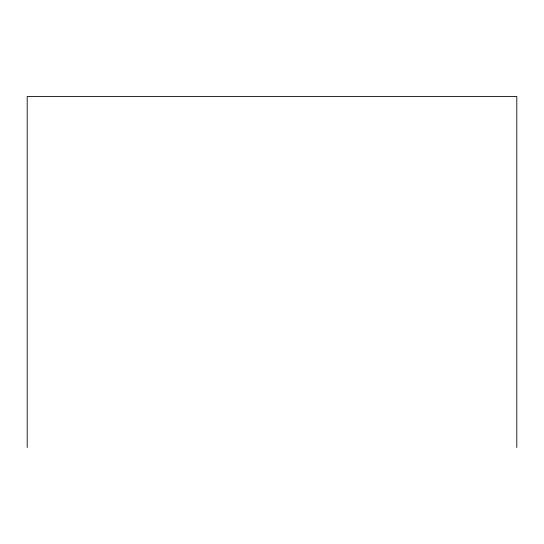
<?xml version="1.0" encoding="UTF-8"?>
<svg xmlns="http://www.w3.org/2000/svg" width="544" height="544" viewBox="0 0 544 544"><rect width="100%" height="100%" fill="white"/><g stroke="black" fill="none" stroke-linecap="round" stroke-linejoin="round"><path stroke-width="0.82" d="M516.8 447.494L516.8 96.506L27.2 96.506L27.2 447.494"/></g></svg>
